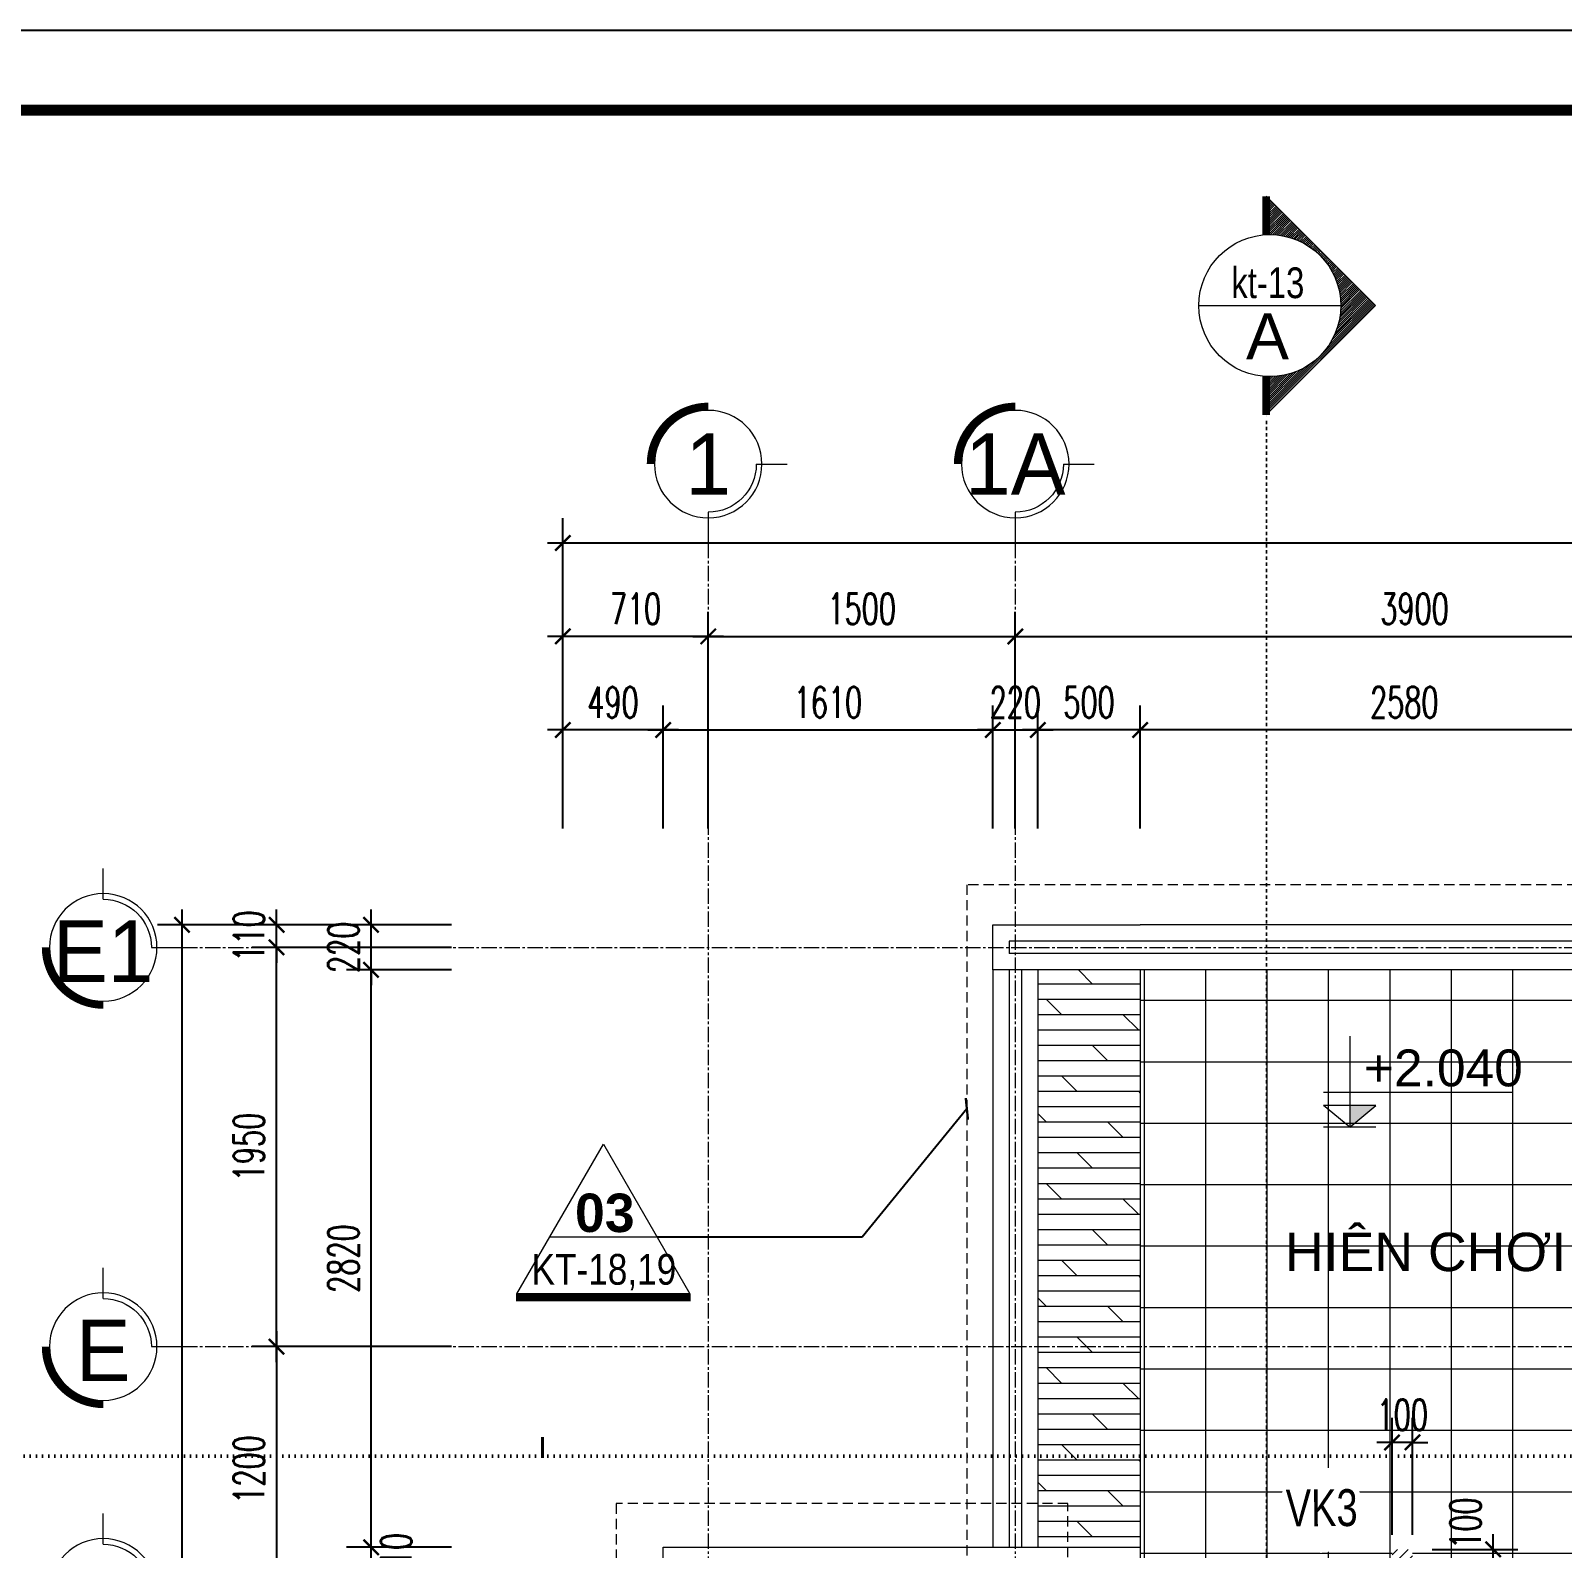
# Model space of a CAD drawing. Header units: millimetres. Extents: x -229618 to 2906, y -178063 to 96806.
# Drawn here: x -211962 to -204481, y -51683 to -44272 of the extents above; entities that cross this region are included whole.
import ezdxf
from ezdxf.enums import TextEntityAlignment as Align

# ---------------------------------------------------------------- set-up
doc = ezdxf.new("R2010")
doc.units = ezdxf.units.MM
doc.header["$LTSCALE"] = 200
doc.header["$MEASUREMENT"] = 0
doc.set_wipeout_variables(frame=1)
doc.header["$PDMODE"] = 3
doc.header["$PDSIZE"] = 50
for name, pattern in [('ACAD_ISO07W100', [3, 0, -3]), ('CENTER2', [1.125, 0.75, -0.125, 0.125, -0.125]), ('DASHED2', [0.375, 0.25, -0.125]), ('HIDDEN2', [0.1875, 0.125, -0.0625])]:
    doc.linetypes.add(name, pattern=pattern)
doc.layers.get('0').update_dxf_attribs({"color": 95, "linetype": 'CONTINUOUS'})
doc.layers.get('DEFPOINTS').update_dxf_attribs({"linetype": 'CONTINUOUS'})
for name, color, linetype, lineweight in [('cat', 1, 'CONTINUOUS', 40), ('hatch', 250, 'CONTINUOUS', 5), ('KH cat', 2, 'HIDDEN2', 50), ('khuat', 8, 'DASHED2', 15), ('nho', 252, 'CONTINUOUS', 15), ('thay', 7, 'CONTINUOUS', 18), ('tim', 18, 'CENTER2', 9)]:
    doc.layers.add(name, color=color, linetype=linetype, lineweight=lineweight)
for name, color, linetype in [('Cayxanh', 99, 'CONTINUOUS'), ('CUA', 145, 'CONTINUOUS'), ('DIM', 251, 'CONTINUOUS'), ('KHUNGTEN', 7, 'CONTINUOUS'), ('MANH', 9, 'CONTINUOUS'), ('TEXT', 33, 'CONTINUOUS'), ('thong ke cua', 7, 'CONTINUOUS')]:
    doc.layers.add(name, color=color, linetype=linetype)
doc.layers.add('in', color=203, linetype='CONTINUOUS', lineweight=5, plot=False)
doc.styles.add('Aria H B iso', font='Vharialb_0.ttf')
doc.styles.add('Aria H iso', font='Vharial_0.ttf')
doc.styles.add('Arial N   H iso', font='Vharialn_0.ttf')
doc.styles.add('Arial N  iso', font='vnarialn_0.ttf')
doc.styles.add('CHU HOA Day', font='Vharial_0.ttf')
doc.styles.add('CHUC HOA MANH', font='chhbg.shx', dxfattribs={"width": 0.8, "height": 250})
doc.styles.add('dam', font='Vhavanb_0.ttf', dxfattribs={"width": 0.9, "height": 450})
doc.styles.add('Scale', font='vnsimli.shx', dxfattribs={"width": 0.65, "bigfont": 'bigfont.shx'})
doc.styles.add('T3', font='Vhavan_0.ttf', dxfattribs={"width": 0.8})
doc.dimstyles.new('Scale', dxfattribs={"dimscale": 75, "dimtxt": 2, "dimasz": 1, "dimexe": 1.6, "dimexo": 0, "dimgap": 0.8, "dimtad": 1, "dimdec": 0, "dimzin": 0, "dimdsep": 46, "dimtxsty": 'Scale', "dimblk": 'ARCHTICK', "dimcen": 0.1, "dimdle": 1, "dimclrd": 256, "dimclre": 256, "dimclrt": 3, "dimadec": 0, "dimazin": 0, "dimtfac": 1, "dimtdec": 0, "dimtix": 1, "dimtmove": 2, "dimatfit": 3, "dimldrblk": 'ARCHTICK', "dimfxl": 0, "dimtolj": 1, "dimtzin": 0, "dimarcsym": 0})

# ---------------------------------------------------------------- blocks, each defined once
blk = doc.blocks.new('KhungA3')
at = {"layer": 'DEFPOINTS', "color": 8}
blk.add_lwpolyline([(-3.738, 3.813), (416.305, 3.813), (416.305, 300.813), (-3.738, 300.813)], close=True, dxfattribs=at)
at = {"layer": 'KHUNGTEN', "color": 4, "const_width": 0.724}
blk.add_lwpolyline([(7.542, 8.987), (411.131, 8.987), (411.131, 295.639), (7.542, 295.639)], close=True, dxfattribs=at)
blk = doc.blocks.new('tr')
at = {"layer": 'thay', "ltscale": 600}
for p, q in [((0, -200), (0, 0)), ((313.2, -513.2), (513.2, -513.2))]:
    blk.add_line(p, q, dxfattribs=at)
at = {"layer": 'thay', "ltscale": 600, "const_width": 50}
blk.add_lwpolyline([(-375, -513.2, 0.414214), (0, -888.2, 0.414214)], format="xyb", dxfattribs=at)
at = {"layer": 'thay', "ltscale": 600}
blk.add_circle((0, -513.2), 350, dxfattribs=at)
blk.add_arc((0, -513.2), 313.2, 0, 90, dxfattribs=at)
at = {"layer": 'TEXT', "linetype": 'Continuous', "style": 'Aria H iso'}
blk.add_attdef('A', text='', height=350, dxfattribs=at).set_placement((0, -670.6), align=Align.CENTER)
blk = doc.blocks.new('_ArchTick')
at = {"color": 0, "linetype": 'ByBlock', "const_width": 0.15}
blk.add_lwpolyline([(-0.5, -0.5), (0.5, 0.5)], dxfattribs=at)
blk = doc.blocks.new('*D1738')
at = {"layer": 'DEFPOINTS', "color": 0, "linetype": 'Continuous'}
for p in [(-203253, -47230), (-207153, -48167.5), (-203253, -48167.5)]:
    blk.add_point(p, dxfattribs=at)
at = {"layer": 'DIM', "linetype": 'Continuous', "lineweight": -2}
for p, q in [((-207153, -48167.5), (-207153, -47110)), ((-203253, -48167.5), (-203253, -47110)), ((-207228, -47230), (-203178, -47230))]:
    blk.add_line(p, q, dxfattribs=at)
at = {"layer": 'DIM', "linetype": 'Continuous', "lineweight": -2, "xscale": 75, "yscale": 75, "zscale": 75, "rotation": 180}
blk.add_blockref('_ArchTick', (-207153, -47230), dxfattribs=at)
at = {"layer": 'DIM', "linetype": 'Continuous', "lineweight": -2, "xscale": 75, "yscale": 75, "zscale": 75}
blk.add_blockref('_ArchTick', (-203253, -47230), dxfattribs=at)
at = {"layer": 'DIM', "color": 3, "linetype": 'Continuous', "insert": (-205203, -47095), "char_height": 150, "attachment_point": 5, "style": 'Scale'}
blk.add_mtext('\\A1;3900', dxfattribs=at)
blk = doc.blocks.new('*D1740')
at = {"layer": 'DEFPOINTS', "color": 0, "linetype": 'Continuous'}
for p in [(-207153, -47230), (-208653, -48167.5), (-207153, -48167.5)]:
    blk.add_point(p, dxfattribs=at)
at = {"layer": 'DIM', "linetype": 'Continuous', "lineweight": -2}
for p, q in [((-208653, -48167.5), (-208653, -47110)), ((-207153, -48167.5), (-207153, -47110)), ((-208728, -47230), (-207078, -47230))]:
    blk.add_line(p, q, dxfattribs=at)
at = {"layer": 'DIM', "linetype": 'Continuous', "lineweight": -2, "xscale": 75, "yscale": 75, "zscale": 75, "rotation": 180}
blk.add_blockref('_ArchTick', (-208653, -47230), dxfattribs=at)
at = {"layer": 'DIM', "linetype": 'Continuous', "lineweight": -2, "xscale": 75, "yscale": 75, "zscale": 75}
blk.add_blockref('_ArchTick', (-207153, -47230), dxfattribs=at)
at = {"layer": 'DIM', "color": 3, "linetype": 'Continuous', "insert": (-207903, -47095), "char_height": 150, "attachment_point": 5, "style": 'Scale'}
blk.add_mtext('\\A1;1500', dxfattribs=at)
blk = doc.blocks.new('*D1743')
at = {"layer": 'DEFPOINTS', "color": 0, "linetype": 'Continuous'}
for p in [(-194743, -46773.2), (-209363, -48167.5), (-194743, -48167.5)]:
    blk.add_point(p, dxfattribs=at)
at = {"layer": 'DIM', "linetype": 'Continuous', "lineweight": -2}
for p, q in [((-209363, -48167.5), (-209363, -46653.2)), ((-194743, -48167.5), (-194743, -46653.2)), ((-209438, -46773.2), (-194668, -46773.2))]:
    blk.add_line(p, q, dxfattribs=at)
at = {"layer": 'DIM', "linetype": 'Continuous', "lineweight": -2, "xscale": 75, "yscale": 75, "zscale": 75, "rotation": 180}
blk.add_blockref('_ArchTick', (-209363, -46773.2), dxfattribs=at)
at = {"layer": 'DIM', "linetype": 'Continuous', "lineweight": -2, "xscale": 75, "yscale": 75, "zscale": 75}
blk.add_blockref('_ArchTick', (-194743, -46773.2), dxfattribs=at)
at = {"layer": 'DIM', "color": 3, "linetype": 'Continuous', "insert": (-202053, -46638.2), "char_height": 150, "attachment_point": 5, "style": 'Scale'}
blk.add_mtext('\\A1;14620', dxfattribs=at)
blk = doc.blocks.new('*D1755')
at = {"layer": 'DEFPOINTS', "color": 0, "linetype": 'Continuous'}
for p in [(-210761.2, -48748.2), (-209907.3, -48748.2), (-209907.3, -50698.2)]:
    blk.add_point(p, dxfattribs=at)
at = {"layer": 'DIM', "linetype": 'Continuous', "lineweight": -2}
for p, q in [((-210761.2, -50773.2), (-210761.2, -48673.2)), ((-209907.3, -48748.2), (-210881.2, -48748.2)), ((-209907.3, -50698.2), (-210881.2, -50698.2))]:
    blk.add_line(p, q, dxfattribs=at)
at = {"layer": 'DIM', "linetype": 'Continuous', "lineweight": -2, "xscale": 75, "yscale": 75, "zscale": 75}
for p, rotation in [((-210761.2, -48748.2), 90), ((-210761.2, -50698.2), 270)]:
    blk.add_blockref('_ArchTick', p, dxfattribs=dict(at, rotation=rotation))
at = {"layer": 'DIM', "color": 3, "linetype": 'Continuous', "insert": (-210896.2, -49723.2), "char_height": 150, "attachment_point": 5, "rotation": 90, "style": 'Scale'}
blk.add_mtext('\\A1;1950', dxfattribs=at)
blk = doc.blocks.new('*D1756')
at = {"layer": 'DEFPOINTS', "color": 0, "linetype": 'Continuous'}
for p in [(-210761.2, -48638.2), (-209907.3, -48638.2), (-209907.3, -48748.2)]:
    blk.add_point(p, dxfattribs=at)
at = {"layer": 'DIM', "linetype": 'Continuous', "lineweight": -2}
for p, q in [((-210761.2, -48638.2), (-210761.2, -48563.2)), ((-209907.3, -48638.2), (-210881.2, -48638.2)), ((-210761.2, -48748.2), (-210761.2, -48638.2)), ((-209907.3, -48748.2), (-210881.2, -48748.2)), ((-210761.2, -48748.2), (-210761.2, -48823.2))]:
    blk.add_line(p, q, dxfattribs=at)
at = {"layer": 'DIM', "linetype": 'Continuous', "lineweight": -2, "xscale": 75, "yscale": 75, "zscale": 75}
for p, rotation in [((-210761.2, -48638.2), 270), ((-210761.2, -48748.2), 90)]:
    blk.add_blockref('_ArchTick', p, dxfattribs=dict(at, rotation=rotation))
at = {"layer": 'DIM', "color": 3, "linetype": 'Continuous', "insert": (-210896.2, -48693.2), "char_height": 150, "attachment_point": 5, "rotation": 90, "style": 'Scale'}
blk.add_mtext('\\A1;110', dxfattribs=at)
blk = doc.blocks.new('*D1758')
at = {"layer": 'DEFPOINTS', "color": 0, "linetype": 'Continuous'}
for p in [(-211222.8, -48638.2), (-209907.3, -48638.2), (-209907.3, -58608.2)]:
    blk.add_point(p, dxfattribs=at)
at = {"layer": 'DIM', "linetype": 'Continuous', "lineweight": -2}
for p, q in [((-211222.8, -58683.2), (-211222.8, -48563.2)), ((-209907.3, -48638.2), (-211342.8, -48638.2)), ((-209907.3, -58608.2), (-211342.8, -58608.2))]:
    blk.add_line(p, q, dxfattribs=at)
at = {"layer": 'DIM', "linetype": 'Continuous', "lineweight": -2, "xscale": 75, "yscale": 75, "zscale": 75}
for p, rotation in [((-211222.8, -48638.2), 90), ((-211222.8, -58608.2), 270)]:
    blk.add_blockref('_ArchTick', p, dxfattribs=dict(at, rotation=rotation))
at = {"layer": 'DIM', "color": 3, "linetype": 'Continuous', "insert": (-211357.8, -53623.2), "char_height": 150, "attachment_point": 5, "rotation": 90, "style": 'Scale'}
blk.add_mtext('\\A1;9970', dxfattribs=at)
blk = doc.blocks.new('cad')
at = {"layer": 'hatch'}
h = blk.add_hatch(dxfattribs=at)
h.set_pattern_fill('ANSI31', color=256, scale=96.25, angle=-90, style=0)
h.set_pattern_definition([(225, (101783, 283734), (-8.50737846, 8.50737846), [])])
edge = h.paths.add_edge_path()
edge.add_ellipse((0, 0), major_axis=(-408, 408), ratio=1, start_angle=135, end_angle=137.8395)
edge.add_line((29, -577), (29, -890))
edge.add_line((29, -890), (-861, 0))
edge.add_line((-861, 0), (29, 890))
edge.add_line((29, 890), (29, 577))
edge.add_ellipse((0, 0), major_axis=(408, 408), ratio=1, start_angle=42.1605, end_angle=45)
edge.add_ellipse((0, 0), major_axis=(-408, 408), ratio=1, start_angle=-45, end_angle=135)
at = {"layer": 'cat', "color": 150, "linetype": 'Continuous', "const_width": 62.4}
for points in [[(29, 577), (29, 890)], [(29, -577), (29, -890)]]:
    blk.add_lwpolyline(points, dxfattribs=at)
at = {"layer": 'thay', "linetype": 'Continuous'}
for p in [(29, 890), (29, -890)]:
    blk.add_line(p, (-861, 0), dxfattribs=at)
at = {"layer": 'thay'}
blk.add_line((577, 0), (-578, 0), dxfattribs=at)
blk.add_circle((0, 0), 578, dxfattribs=at)
at = {"layer": 'TEXT'}
for tag, height, style, p in [('1', 375, 'CHU HOA Day', (-3, 87)), ('KT-00', 250, 'Aria H iso', (14, -309))]:
    blk.add_attdef(tag, text='', height=height, dxfattribs=dict(at, style=style)).set_placement(p, align=Align.CENTER)
blk = doc.blocks.new('*D1833')
at = {"layer": 'DEFPOINTS', "color": 0, "linetype": 'Continuous'}
for p in [(-210299.6, -48858.2), (-209907.3, -48858.2), (-209907.3, -51678.2)]:
    blk.add_point(p, dxfattribs=at)
at = {"layer": 'DIM', "linetype": 'Continuous', "lineweight": -2}
for p, q in [((-210299.6, -51753.2), (-210299.6, -48783.2)), ((-209907.3, -48858.2), (-210419.6, -48858.2)), ((-209907.3, -51678.2), (-210419.6, -51678.2))]:
    blk.add_line(p, q, dxfattribs=at)
at = {"layer": 'DIM', "linetype": 'Continuous', "lineweight": -2, "xscale": 75, "yscale": 75, "zscale": 75}
for p, rotation in [((-210299.6, -48858.2), 90), ((-210299.6, -51678.2), 270)]:
    blk.add_blockref('_ArchTick', p, dxfattribs=dict(at, rotation=rotation))
at = {"layer": 'DIM', "color": 3, "linetype": 'Continuous', "insert": (-210434.6, -50268.2), "char_height": 150, "attachment_point": 5, "rotation": 90, "style": 'Scale'}
blk.add_mtext('\\A1;2820', dxfattribs=at)
blk = doc.blocks.new('*D1834')
at = {"layer": 'DEFPOINTS', "color": 0, "linetype": 'Continuous'}
for p in [(-210299.6, -48638.2), (-209907.3, -48638.2), (-209907.3, -48858.2)]:
    blk.add_point(p, dxfattribs=at)
at = {"layer": 'DIM', "linetype": 'Continuous', "lineweight": -2}
for p, q in [((-210299.6, -48638.2), (-210299.6, -48563.2)), ((-209907.3, -48638.2), (-210419.6, -48638.2)), ((-210299.6, -48858.2), (-210299.6, -48638.2)), ((-209907.3, -48858.2), (-210419.6, -48858.2)), ((-210299.6, -48858.2), (-210299.6, -48933.2))]:
    blk.add_line(p, q, dxfattribs=at)
at = {"layer": 'DIM', "linetype": 'Continuous', "lineweight": -2, "xscale": 75, "yscale": 75, "zscale": 75}
for p, rotation in [((-210299.6, -48638.2), 270), ((-210299.6, -48858.2), 90)]:
    blk.add_blockref('_ArchTick', p, dxfattribs=dict(at, rotation=rotation))
at = {"layer": 'DIM', "color": 3, "linetype": 'Continuous', "insert": (-210434.6, -48748.2), "char_height": 150, "attachment_point": 5, "rotation": 90, "style": 'Scale'}
blk.add_mtext('\\A1;220', dxfattribs=at)
blk = doc.blocks.new('*D1864')
at = {"layer": 'DEFPOINTS', "color": 0, "linetype": 'Continuous'}
for p in [(-206543, -47686.8), (-206543, -48167.5), (-203963, -48167.5)]:
    blk.add_point(p, dxfattribs=at)
at = {"layer": 'DIM', "linetype": 'Continuous', "lineweight": -2}
for p, q in [((-206543, -48167.5), (-206543, -47566.8)), ((-203963, -48167.5), (-203963, -47566.8)), ((-203888, -47686.8), (-206618, -47686.8))]:
    blk.add_line(p, q, dxfattribs=at)
at = {"layer": 'DIM', "linetype": 'Continuous', "lineweight": -2, "xscale": 75, "yscale": 75, "zscale": 75, "rotation": 180}
blk.add_blockref('_ArchTick', (-206543, -47686.8), dxfattribs=at)
at = {"layer": 'DIM', "linetype": 'Continuous', "lineweight": -2, "xscale": 75, "yscale": 75, "zscale": 75}
blk.add_blockref('_ArchTick', (-203963, -47686.8), dxfattribs=at)
at = {"layer": 'DIM', "color": 3, "linetype": 'Continuous', "insert": (-205253, -47551.8), "char_height": 150, "attachment_point": 5, "style": 'Scale'}
blk.add_mtext('\\A1;2580', dxfattribs=at)
blk = doc.blocks.new('*D1865')
at = {"layer": 'DEFPOINTS', "color": 0, "linetype": 'Continuous'}
for p in [(-207043, -47686.8), (-207043, -48167.5), (-206543, -48167.5)]:
    blk.add_point(p, dxfattribs=at)
at = {"layer": 'DIM', "linetype": 'Continuous', "lineweight": -2}
for p, q in [((-207043, -48167.5), (-207043, -47566.8)), ((-206543, -48167.5), (-206543, -47566.8)), ((-206468, -47686.8), (-207118, -47686.8))]:
    blk.add_line(p, q, dxfattribs=at)
at = {"layer": 'DIM', "linetype": 'Continuous', "lineweight": -2, "xscale": 75, "yscale": 75, "zscale": 75, "rotation": 180}
blk.add_blockref('_ArchTick', (-207043, -47686.8), dxfattribs=at)
at = {"layer": 'DIM', "linetype": 'Continuous', "lineweight": -2, "xscale": 75, "yscale": 75, "zscale": 75}
blk.add_blockref('_ArchTick', (-206543, -47686.8), dxfattribs=at)
at = {"layer": 'DIM', "color": 3, "linetype": 'Continuous', "insert": (-206793, -47551.8), "char_height": 150, "attachment_point": 5, "style": 'Scale'}
blk.add_mtext('\\A1;500', dxfattribs=at)
blk = doc.blocks.new('*D1867')
at = {"layer": 'DEFPOINTS', "color": 0, "linetype": 'Continuous'}
for p in [(-207263, -47686.8), (-208873, -48167.5), (-207263, -48167.5)]:
    blk.add_point(p, dxfattribs=at)
at = {"layer": 'DIM', "linetype": 'Continuous', "lineweight": -2}
for p, q in [((-208873, -48167.5), (-208873, -47566.8)), ((-207263, -48167.5), (-207263, -47566.8)), ((-208948, -47686.8), (-207188, -47686.8))]:
    blk.add_line(p, q, dxfattribs=at)
at = {"layer": 'DIM', "linetype": 'Continuous', "lineweight": -2, "xscale": 75, "yscale": 75, "zscale": 75, "rotation": 180}
blk.add_blockref('_ArchTick', (-208873, -47686.8), dxfattribs=at)
at = {"layer": 'DIM', "linetype": 'Continuous', "lineweight": -2, "xscale": 75, "yscale": 75, "zscale": 75}
blk.add_blockref('_ArchTick', (-207263, -47686.8), dxfattribs=at)
at = {"layer": 'DIM', "color": 3, "linetype": 'Continuous', "insert": (-208068, -47551.8), "char_height": 150, "attachment_point": 5, "style": 'Scale'}
blk.add_mtext('\\A1;1610', dxfattribs=at)
blk = doc.blocks.new('*D1868')
at = {"layer": 'DEFPOINTS', "color": 0, "linetype": 'Continuous'}
for p in [(-207043, -47686.8), (-207263, -48167.5), (-207043, -48167.5)]:
    blk.add_point(p, dxfattribs=at)
at = {"layer": 'DIM', "linetype": 'Continuous', "lineweight": -2}
for p, q in [((-207263, -48167.5), (-207263, -47566.8)), ((-207043, -48167.5), (-207043, -47566.8)), ((-207263, -47686.8), (-207338, -47686.8)), ((-207263, -47686.8), (-207043, -47686.8)), ((-207043, -47686.8), (-206968, -47686.8))]:
    blk.add_line(p, q, dxfattribs=at)
at = {"layer": 'DIM', "linetype": 'Continuous', "lineweight": -2, "xscale": 75, "yscale": 75, "zscale": 75}
blk.add_blockref('_ArchTick', (-207263, -47686.8), dxfattribs=at)
at = {"layer": 'DIM', "linetype": 'Continuous', "lineweight": -2, "xscale": 75, "yscale": 75, "zscale": 75, "rotation": 180}
blk.add_blockref('_ArchTick', (-207043, -47686.8), dxfattribs=at)
at = {"layer": 'DIM', "color": 3, "linetype": 'Continuous', "insert": (-207153, -47551.8), "char_height": 150, "attachment_point": 5, "style": 'Scale'}
blk.add_mtext('\\A1;220', dxfattribs=at)
blk = doc.blocks.new('*D1903')
at = {"layer": 'DEFPOINTS', "color": 0, "linetype": 'Continuous'}
for p in [(-209363, -47686.8), (-209363, -48167.5), (-208873, -48167.5)]:
    blk.add_point(p, dxfattribs=at)
at = {"layer": 'DIM', "linetype": 'Continuous', "lineweight": -2}
for p, q in [((-209363, -48167.5), (-209363, -47566.8)), ((-208873, -48167.5), (-208873, -47566.8)), ((-208798, -47686.8), (-209438, -47686.8))]:
    blk.add_line(p, q, dxfattribs=at)
at = {"layer": 'DIM', "linetype": 'Continuous', "lineweight": -2, "xscale": 75, "yscale": 75, "zscale": 75, "rotation": 180}
blk.add_blockref('_ArchTick', (-209363, -47686.8), dxfattribs=at)
at = {"layer": 'DIM', "linetype": 'Continuous', "lineweight": -2, "xscale": 75, "yscale": 75, "zscale": 75}
blk.add_blockref('_ArchTick', (-208873, -47686.8), dxfattribs=at)
at = {"layer": 'DIM', "color": 3, "linetype": 'Continuous', "insert": (-209118, -47551.8), "char_height": 150, "attachment_point": 5, "style": 'Scale'}
blk.add_mtext('\\A1;490', dxfattribs=at)
blk = doc.blocks.new('*D2063')
at = {"layer": 'DEFPOINTS', "color": 0, "linetype": 'Continuous'}
for p in [(-209363, -47230), (-209363, -48167.5), (-208653, -48167.5)]:
    blk.add_point(p, dxfattribs=at)
at = {"layer": 'DIM', "linetype": 'Continuous', "lineweight": -2}
for p, q in [((-209363, -48167.5), (-209363, -47110)), ((-208653, -48167.5), (-208653, -47110)), ((-208578, -47230), (-209438, -47230))]:
    blk.add_line(p, q, dxfattribs=at)
at = {"layer": 'DIM', "linetype": 'Continuous', "lineweight": -2, "xscale": 75, "yscale": 75, "zscale": 75, "rotation": 180}
blk.add_blockref('_ArchTick', (-209363, -47230), dxfattribs=at)
at = {"layer": 'DIM', "linetype": 'Continuous', "lineweight": -2, "xscale": 75, "yscale": 75, "zscale": 75}
blk.add_blockref('_ArchTick', (-208653, -47230), dxfattribs=at)
at = {"layer": 'DIM', "color": 3, "linetype": 'Continuous', "insert": (-209008, -47095), "char_height": 150, "attachment_point": 5, "style": 'Scale'}
blk.add_mtext('\\A1;710', dxfattribs=at)
blk = doc.blocks.new('*D2067')
at = {"layer": 'DEFPOINTS', "color": 0, "linetype": 'Continuous'}
for p in [(-209907.3, -50698.2), (-210761.2, -51898.2), (-209907.3, -51898.2)]:
    blk.add_point(p, dxfattribs=at)
at = {"layer": 'DIM', "linetype": 'Continuous', "lineweight": -2}
for p, q in [((-210761.2, -50623.2), (-210761.2, -51973.2)), ((-209907.3, -50698.2), (-210881.2, -50698.2)), ((-209907.3, -51898.2), (-210881.2, -51898.2))]:
    blk.add_line(p, q, dxfattribs=at)
at = {"layer": 'DIM', "linetype": 'Continuous', "lineweight": -2, "xscale": 75, "yscale": 75, "zscale": 75}
for p, rotation in [((-210761.2, -50698.2), 90), ((-210761.2, -51898.2), 270)]:
    blk.add_blockref('_ArchTick', p, dxfattribs=dict(at, rotation=rotation))
at = {"layer": 'DIM', "color": 3, "linetype": 'Continuous', "insert": (-210896.2, -51298.2), "char_height": 150, "attachment_point": 5, "rotation": 90, "style": 'Scale'}
blk.add_mtext('\\A1;1200', dxfattribs=at)
blk = doc.blocks.new('kh cua')
at = {"ltscale": 600}
blk.add_wipeout([(0, 210.4), (-65, 200.1), (-123.6, 170.2), (-170.2, 123.6), (-200.1, 65), (-210.4, 0), (-200.1, -65), (-170.2, -123.6), (-123.6, -170.2), (-65, -200.1), (0, -210.4), (65, -200.1), (123.6, -170.2), (170.2, -123.6), (200.1, -65), (210.4, 0), (200.1, 65), (170.2, 123.6), (123.6, 170.2), (65, 200.1)], dxfattribs=at).dxf.layer = 'thong ke cua'
at = {"layer": 'thong ke cua', "color": 1, "style": 'T3', "width": 0.973787}
blk.add_attdef('AA', text='', height=180, rotation=0.31566, dxfattribs=at).set_placement((-171.5, -80.9), (179.8, -78.9), align=Align.FIT)
blk = doc.blocks.new('ct')
at = {"layer": 'thay', "ltscale": 600}
blk.add_line((8891, 0), (-8891, 0), dxfattribs=at)
blk.add_lwpolyline([(0, 15400), (14294, -9358), (-14294, -9358)], close=True, dxfattribs=at)
at = {"layer": 'thay', "color": 1, "ltscale": 600, "const_width": 1270}
blk.add_lwpolyline([(-14464, -9993), (14464, -9993)], dxfattribs=at)
at = {"layer": 'TEXT'}
for tag, height, style, p in [('01', 6350, 'Aria H B iso', (238, 862)), ('KT-00', 5080, 'Arial N   H iso', (96, -7856))]:
    blk.add_attdef(tag, text='', height=height, dxfattribs=dict(at, style=style)).set_placement(p, align=Align.CENTER)
blk = doc.blocks.new('*D2125')
at = {"layer": 'DEFPOINTS', "color": 0}
for p in [(-210299.6, -51678.2), (-209907.3, -51678.2), (-209907.3, -51788.2)]:
    blk.add_point(p, dxfattribs=at)
at = {"layer": 'DIM', "lineweight": -2}
for p, q in [((-210299.6, -51678.2), (-210299.6, -51603.2)), ((-209907.3, -51678.2), (-210419.6, -51678.2)), ((-210299.6, -51788.2), (-210299.6, -51678.2)), ((-209907.3, -51788.2), (-210419.6, -51788.2)), ((-210299.6, -51788.2), (-210299.6, -51863.2))]:
    blk.add_line(p, q, dxfattribs=at)
at = {"layer": 'DIM', "lineweight": -2, "xscale": 75, "yscale": 75, "zscale": 75}
for p, rotation in [((-210299.6, -51678.2), 270), ((-210299.6, -51788.2), 90)]:
    blk.add_blockref('_ArchTick', p, dxfattribs=dict(at, rotation=rotation))
at = {"layer": 'DIM', "color": 3, "insert": (-210176.6, -51733.2), "char_height": 150, "attachment_point": 5, "rotation": 90, "style": 'Scale'}
blk.add_mtext('\\A1;110', dxfattribs=at)
blk = doc.blocks.new('cao do')
at = {"layer": 'thay'}
for p, q in [((0, 444.6), (0, 0)), ((798.2, 170.2), (-128.3, 170.2)), ((0, 0), (-127.9, 106.1)), ((127.9, 106.1), (-127.9, 106.1)), ((0, 0), (127.9, 106.1))]:
    blk.add_line(p, q, dxfattribs=at)
at = {"layer": 'thay', "ltscale": 600}
blk.add_line((128.3, 0), (-128.3, 0), dxfattribs=at)
at = {"layer": 'thay', "color": 150, "ltscale": 600}
blk.add_solid([(0, 0), (0, 106.1), (127.9, 106.1)], dxfattribs=at)
at = {"layer": 'TEXT', "style": 'Arial N  iso'}
blk.add_attdef('%%P0.000', text='', height=200, dxfattribs=at).set_placement((69.5, 290), align=Align.MIDDLE_LEFT)
blk = doc.blocks.new('*D2268')
at = {"layer": 'DEFPOINTS', "color": 0, "linetype": 'Continuous'}
for p in [(-205116.9, -51688.2), (-204818.9, -51688.2), (-205116.9, -51788.2)]:
    blk.add_point(p, dxfattribs=at)
at = {"layer": 'DIM', "linetype": 'Continuous', "lineweight": -2}
for p, q in [((-204818.9, -51688.2), (-204818.9, -51613.2)), ((-205116.9, -51688.2), (-204698.9, -51688.2)), ((-204818.9, -51788.2), (-204818.9, -51688.2)), ((-205116.9, -51788.2), (-204698.9, -51788.2)), ((-204818.9, -51788.2), (-204818.9, -51863.2))]:
    blk.add_line(p, q, dxfattribs=at)
at = {"layer": 'DIM', "linetype": 'Continuous', "lineweight": -2, "xscale": 75, "yscale": 75, "zscale": 75}
for p, rotation in [((-204818.9, -51688.2), 270), ((-204818.9, -51788.2), 90)]:
    blk.add_blockref('_ArchTick', p, dxfattribs=dict(at, rotation=rotation))
at = {"layer": 'DIM', "color": 3, "linetype": 'Continuous', "insert": (-204953.9, -51560.3), "char_height": 150, "attachment_point": 5, "rotation": 90, "style": 'Scale'}
blk.add_mtext('\\A1;100', dxfattribs=at)
blk = doc.blocks.new('*D2269')
at = {"layer": 'DEFPOINTS', "color": 0}
for p in [(-205313, -51165.9), (-205313, -51616.8), (-205213, -51616.8)]:
    blk.add_point(p, dxfattribs=at)
at = {"layer": 'DIM', "lineweight": -2}
for p, q in [((-205313, -51616.8), (-205313, -51045.9)), ((-205213, -51616.8), (-205213, -51045.9)), ((-205313, -51165.9), (-205388, -51165.9)), ((-205213, -51165.9), (-205313, -51165.9)), ((-205213, -51165.9), (-205138, -51165.9))]:
    blk.add_line(p, q, dxfattribs=at)
at = {"layer": 'DIM', "lineweight": -2, "xscale": 75, "yscale": 75, "zscale": 75}
blk.add_blockref('_ArchTick', (-205313, -51165.9), dxfattribs=at)
at = {"layer": 'DIM', "lineweight": -2, "xscale": 75, "yscale": 75, "zscale": 75, "rotation": 180}
blk.add_blockref('_ArchTick', (-205213, -51165.9), dxfattribs=at)
at = {"layer": 'DIM', "color": 3, "insert": (-205263, -51030.9), "char_height": 150, "attachment_point": 5, "style": 'Scale'}
blk.add_mtext('\\A1;100', dxfattribs=at)

msp = doc.modelspace()

# ---------------------------------------------------------------- hatches: boundary and pattern name
at = {"layer": 'Cayxanh', "linetype": 'Continuous'}
h = msp.add_hatch(dxfattribs=at)
h.set_pattern_fill('GRASS', color=256, scale=100, style=0)
h.set_pattern_definition([(270, (-200252.1, -113834.19), (-70.71068, -70.71068), [18.75, -122.67136]), (315, (-200252.1, -113834.19), (-70.71068, -70.71068), [18.75, -81.25]), (225, (-200252.1, -113834.19), (-70.71068, 70.71068), [18.75, -81.25])])
h.paths.add_polyline_path([(-205802.6, -49725.9), (-204078.3, -49725.9), (-204078.3, -50068.8), (-205802.6, -50068.8)], flags=24)
h.paths.add_polyline_path([(-203143, -48858.2), (-200963, -48858.2), (-200963, -50588.2), (-203143, -50588.2)])
at = {"layer": 'hatch', "linetype": 'Continuous'}
h = msp.add_hatch(dxfattribs=at)
h.set_pattern_fill('ANSI31', color=256, scale=300, style=0)
h.set_pattern_definition([(45, (-235340.12, -37193.56), (-26.516504, 26.516504), [])])
h.paths.add_polyline_path([(-203963, -51788.2), (-205213, -51788.2), (-205213, -51688.2), (-205313, -51688.2), (-205313, -52008.2), (-203963, -52008.2)])
h.paths.add_polyline_path([(-196543, -51788.2), (-196763, -51788.2), (-196763, -50808.2), (-196543, -50808.2)])
h.paths.add_polyline_path([(-208433, -54408.2), (-208463, -54408.2), (-208463, -54188.2), (-208433, -54188.2)])
h.paths.add_polyline_path([(-203443, -52008.2), (-203473, -52008.2), (-203473, -51788.2), (-203443, -51788.2)])
h.paths.add_polyline_path([(-200253, -54298.2), (-199993, -54298.2), (-199993, -54408.2), (-200743, -54408.2), (-200743, -54108.2), (-200253, -54108.2)])
h.paths.add_polyline_path([(-200853, -54108.2), (-200963, -54108.2), (-200963, -54078.2), (-200853, -54078.2)])
h.paths.add_polyline_path([(-208273, -54408.2), (-208433, -54408.2), (-208433, -54188.2), (-208273, -54188.2)])
h.paths.add_polyline_path([(-208543, -54188.2), (-208763, -54188.2), (-208763, -53588.2), (-208543, -53588.2)])
h.paths.add_polyline_path([(-207043, -54188.2), (-205133, -54188.2), (-205133, -54408.2), (-205463, -54408.2), (-205463, -54298.2), (-207043, -54298.2), (-207043, -54408.2), (-207373, -54408.2), (-207373, -54188.2), (-207263, -54188.2), (-207263, -53588.2), (-207043, -53588.2)])
h.paths.add_polyline_path([(-206543, -52008.2), (-207043, -52008.2), (-207043, -52608.2), (-207263, -52608.2), (-207263, -51788.2), (-206543, -51788.2)])
h.paths.add_polyline_path([(-203473, -52008.2), (-203963, -52008.2), (-203963, -51788.2), (-203473, -51788.2)])
h.paths.add_polyline_path([(-203143, -54408.2), (-203963, -54408.2), (-203963, -54298.2), (-203253, -54298.2), (-203253, -52008.2), (-203143, -52008.2)])
h.paths.add_polyline_path([(-200853, -54078.2), (-200963, -54078.2), (-200963, -50808.2), (-200853, -50808.2)])
h.paths.add_polyline_path([(-199653, -50808.2), (-200633, -50808.2), (-200633, -50588.2), (-200963, -50588.2), (-200963, -50478.2), (-199653, -50478.2)])
h.paths.add_polyline_path([(-196763, -50808.2), (-197853, -50808.2), (-197853, -50588.2), (-196763, -50588.2)])
h.paths.add_polyline_path([(-196543, -54188.2), (-196763, -54188.2), (-196763, -51788.2), (-196543, -51788.2)])
h.paths.add_polyline_path([(-196763, -54408.2), (-198753, -54408.2), (-198753, -54693.2), (-198863, -54693.2), (-198863, -54408.2), (-199093, -54408.2), (-199093, -54298.2), (-196763, -54298.2)])
h.paths.add_polyline_path([(-203143, -50698.2), (-203963, -50698.2), (-203963, -50478.2), (-203143, -50478.2)])
h.paths.add_polyline_path([(-200743, -48858.2), (-200963, -48858.2), (-200963, -48638.2), (-200743, -48638.2)])
h.paths.add_polyline_path([(-203143, -48858.2), (-203363, -48858.2), (-203363, -48638.2), (-203143, -48638.2)])
h.paths.add_polyline_path([(-208488, -51898.2, -1), (-208818, -51898.2, -1)])
h.paths.add_polyline_path([(-208763, -51788.2), (-208763, -52008.2), (-208543, -52008.2), (-208543, -51788.2)], flags=16)
h.paths.add_polyline_path([(-196763, -54188.2), (-196543, -54188.2), (-196543, -54408.2), (-196763, -54408.2)])
h.paths.add_polyline_path([(-198863, -54708.2), (-198753, -54708.2), (-198753, -54693.2), (-198863, -54693.2)])
h.paths.add_polyline_path([(-200663, -50588.2), (-200633, -50588.2), (-200633, -50808.2), (-200663, -50808.2)])
h = msp.add_hatch(dxfattribs=at)
h.set_pattern_fill('DOLMIT', color=256, scale=300, style=0)
h.set_pattern_definition([(0, (-200252.1, -121450.86), (0, -75), []), (315, (-200252.1, -121450.86), (-150, -150), [106.066, -212.1323])])
h.paths.add_polyline_path([(-206543, -51678.2), (-207043, -51678.2), (-207043, -48858.2), (-206543, -48858.2)])
h = msp.add_hatch(dxfattribs=at)
h.set_pattern_fill('ANSI37', color=256, scale=2400, angle=45, style=0)
h.set_pattern_definition([(270, (28077.07, -108106.78), (-300, -6e-14), []), (180, (28077.07, -108106.78), (-6e-14, 300), [])])
h.paths.add_polyline_path([(-205213, -51688.2), (-205213, -51788.2), (-203963, -51788.2), (-203963, -50478.2), (-203363, -50478.2), (-203363, -48858.2), (-206543, -48858.2), (-206543, -51788.2), (-205313, -51788.2), (-205313, -51688.2)])

# ---------------------------------------------------------------- linework, layer by layer
at = {"layer": 'cat', "linetype": 'Continuous'}
msp.add_line((-209463, -51240.9), (-209463, -51140.9), dxfattribs=at)
at = {"layer": 'hatch', "linetype": 'Continuous'}
msp.add_line((-207043, -48858.2), (-207043, -51678.2), dxfattribs=at)
at = {"layer": 'in', "linetype": 'Continuous'}
for points in [[(-217616.4, -44271.6), (-186113.1, -44271.6), (-186113.1, -21996.6), (-217616.4, -21996.6)], [(-217616.4, -66546.6), (-186113.1, -66546.6), (-186113.1, -44271.6), (-217616.4, -44271.6)]]:
    msp.add_lwpolyline(points, close=True, dxfattribs=at)
at = {"layer": 'KH cat', "linetype": 'ACAD_ISO07W100', "ltscale": 0.05}
for p, q in [((-205926.9, -54944.2), (-205926.9, -46148.5)), ((-212174.8, -51232.6), (-192235.6, -51232.6))]:
    msp.add_line(p, q, dxfattribs=at)
at = {"layer": 'khuat'}
msp.add_lwpolyline([(-209102.3, -54501.7), (-206896, -54501.7), (-206896, -51463.9), (-209102.3, -51463.9)], close=True, dxfattribs=at)
at = {"layer": 'nho', "linetype": 'Continuous'}
for p, q in [((-207183, -48718.2), (-207183, -48778.2)), ((-203413, -48718.2), (-207183, -48718.2)), ((-203413, -48778.2), (-207183, -48778.2))]:
    msp.add_line(p, q, dxfattribs=at)
for points in [[(-207183, -48858.2), (-207183, -51678.2)], [(-207123, -48858.2), (-207123, -51678.2)]]:
    msp.add_lwpolyline(points, dxfattribs=at)
at = {"layer": 'thay', "linetype": 'Continuous'}
for points in [[(-206543, -48858.2), (-207263, -48858.2), (-207263, -48638.2), (-206543, -48638.2)], [(-200743, -50478.2), (-200743, -48638.2), (-206543, -48638.2)], [(-207263, -48858.2), (-207263, -48858.2), (-207263, -51678.2)], [(-203363, -48858.2), (-206543, -48858.2), (-206543, -51678.2)], [(-209363, -56648.2), (-209463, -56648.2), (-209463, -53488.2), (-208873, -53488.2), (-208873, -51678.2), (-206543, -51678.2), (-206543, -51788.2)]]:
    msp.add_lwpolyline(points, dxfattribs=at)
at = {"layer": 'tim', "ltscale": 0.5}
for p, q in [((-208653, -46773.2), (-208653, -60055.2)), ((-207153, -46773.2), (-207153, -60055.2)), ((-211222.8, -48748.2), (-192865, -48748.2)), ((-211222.8, -50698.2), (-192865, -50698.2))]:
    msp.add_line(p, q, dxfattribs=at)

# ---------------------------------------------------------------- block references
at = {"layer": 'CUA', "xscale": 0.02952755894511938, "yscale": 0.02952755894511938, "zscale": 0.02952755905511719}
msp.add_blockref('ct', (-209165.1, -50163.7), dxfattribs=at).add_auto_attribs({'KT-00': 'kt-18,19', '01': '03'})
at = {"layer": 'KHUNGTEN', "xscale": 75, "yscale": 75, "zscale": 75.00000000000009}
msp.add_blockref('KhungA3', (-217336, -66832.6), dxfattribs=at)
at = {"layer": 'MANH', "xscale": -0.75, "yscale": 0.75, "zscale": 0.75}
for p, rotation in [((-208653, -46773.2), 180), ((-207153, -46773.2), 180), ((-211222.8, -48748.2), 270), ((-211222.8, -50698.2), 270), ((-211222.8, -51898.2), 270)]:
    msp.add_blockref('tr', p, dxfattribs=dict(at, rotation=rotation))
at = {"layer": 'TEXT', "linetype": 'Continuous'}
ref = msp.add_blockref('cad', (-205909.8, -45614.5), dxfattribs=dict(at, xscale=0.5999999998603016, yscale=0.5999999999767169, zscale=0.6, rotation=180))
ref.add_attrib('1', 'a', dxfattribs={"height": 225, "style": 'CHU HOA Day'}).set_placement((-205921.3, -45876.6), align=Align.CENTER)
ref.add_attrib('KT-00', 'kt-13', dxfattribs={"color": 3, "height": 150, "style": 'CHUC HOA MANH', "width": 0.8}).set_placement((-205919.7, -45577.9), align=Align.CENTER)
at = {"layer": 'thay', "linetype": 'Continuous'}
ref = msp.add_blockref('cao do', (-205519.7, -49627), dxfattribs=at)
ref.add_attrib('%%P0.000', '+2.040', dxfattribs={"layer": 'TEXT', "height": 180, "style": 'Arial N  iso'}).set_placement((-205450.2, -49337), align=Align.MIDDLE_LEFT)

# ---------------------------------------------------------------- texts
at = {"layer": 'TEXT', "linetype": 'Continuous', "style": 'dam'}
for s, p in [('1', (-208653, -46388.3)), ('1a', (-207153, -46388.3)), ('e1', (-211607.7, -48766.7)), ('e', (-211607.7, -50716.7))]:
    msp.add_text(s, height=300, dxfattribs=at).set_placement(p, align=Align.MIDDLE)
at = {"layer": 'TEXT', "style": 'Aria H iso'}
msp.add_text('hiªn ch¬i', height=187.5, dxfattribs=at).set_placement((-205836, -50329.4))

# ---------------------------------------------------------------- dimensions: what is measured, and where the dimension line sits
at = {"layer": 'DIM', "linetype": 'Continuous'}
for base, p1, p2, picture, middle in [((-194743, -46773.2), (-209363, -48167.5), (-194743, -48167.5), '*D1743', (-202053, -46638.2)), ((-207153, -47230), (-208653, -48167.5), (-207153, -48167.5), '*D1740', (-207903, -47095)), ((-203253, -47230), (-207153, -48167.5), (-203253, -48167.5), '*D1738', (-205203, -47095))]:
    dim = msp.add_linear_dim(base=base, p1=p1, p2=p2, dimstyle='Scale', dxfattribs=at)
    dim.commit()
    dim.dimension.update_dxf_attribs({"geometry": picture, "text_midpoint": middle})
for base, p1, p2, picture, middle in [((-209363, -47230), (-208653, -48167.5), (-209363, -48167.5), '*D2063', (-209008, -47095)), ((-209363, -47686.8), (-208873, -48167.5), (-209363, -48167.5), '*D1903', (-209118, -47551.8)), ((-207263, -47686.8), (-208873, -48167.5), (-207263, -48167.5), '*D1867', (-208068, -47551.8)), ((-207043, -47686.8), (-207263, -48167.5), (-207043, -48167.5), '*D1868', (-207153, -47551.8)), ((-207043, -47686.8), (-206543, -48167.5), (-207043, -48167.5), '*D1865', (-206793, -47551.8)), ((-206543, -47686.8), (-203963, -48167.5), (-206543, -48167.5), '*D1864', (-205253, -47551.8))]:
    dim = msp.add_linear_dim(base=base, p1=p1, p2=p2, dimstyle='Scale', override={"dimfxl": 70}, dxfattribs=at)
    dim.commit()
    dim.dimension.update_dxf_attribs({"geometry": picture, "text_midpoint": middle})
for base, p1, p2, picture, middle in [((-210761.2, -48638.2), (-209907.3, -48748.2), (-209907.3, -48638.2), '*D1756', (-210896.2, -48693.2)), ((-211222.8, -48638.2), (-209907.3, -58608.2), (-209907.3, -48638.2), '*D1758', (-211357.8, -53623.2)), ((-210761.2, -48748.2), (-209907.3, -50698.2), (-209907.3, -48748.2), '*D1755', (-210896.2, -49723.2))]:
    dim = msp.add_linear_dim(base=base, p1=p1, p2=p2, angle=270, dimstyle='Scale', dxfattribs=at)
    dim.commit()
    dim.dimension.update_dxf_attribs({"geometry": picture, "text_midpoint": middle})
for base, p1, p2, picture, middle in [((-210299.6, -48638.2), (-209907.3, -48858.2), (-209907.3, -48638.2), '*D1834', (-210434.6, -48748.2)), ((-210299.6, -48858.2), (-209907.3, -51678.2), (-209907.3, -48858.2), '*D1833', (-210434.6, -50268.2)), ((-210761.2, -51898.2), (-209907.3, -50698.2), (-209907.3, -51898.2), '*D2067', (-210896.2, -51298.2))]:
    dim = msp.add_linear_dim(base=base, p1=p1, p2=p2, angle=270, dimstyle='Scale', override={"dimfxl": 70}, dxfattribs=at)
    dim.commit()
    dim.dimension.update_dxf_attribs({"geometry": picture, "text_midpoint": middle})
dim = msp.add_linear_dim(base=(-204818.9, -51688.2), p1=(-205116.9, -51788.2), p2=(-205116.9, -51688.2), angle=270, dimstyle='Scale', override={"dimfxl": 70}, dxfattribs=at)
dim.commit()
dim.dimension.update_dxf_attribs({"geometry": '*D2268', "text_midpoint": (-204953.9, -51560.3), "dimtype": 160})
at = {"layer": 'DIM'}
dim = msp.add_linear_dim(base=(-210299.6, -51678.2), p1=(-209907.3, -51788.2), p2=(-209907.3, -51678.2), angle=270, dimstyle='Scale', dxfattribs=at)
dim.commit()
dim.dimension.update_dxf_attribs({"geometry": '*D2125', "text_midpoint": (-210176.6, -51733.2), "dimtype": 160})

# ---------------------------------------------------------------- leaders
msp.add_leader([(-207389.6, -49536.9), (-207900.4, -50163.7), (-208902.5, -50163.7)], dimstyle='Scale', override={"dimgap": 0.8, "dimtad": 0}, dxfattribs=at)

# ---------------------------------------------------------------- next in the draw order: block references
at = {"layer": 'thong ke cua'}
ref = msp.add_blockref('kh cua', (-205660.4, -51495.2), dxfattribs=at)
ref.add_attrib('AA', 'vk3', dxfattribs={"color": 1, "height": 180, "rotation": 0.31566, "style": 'T3', "width": 0.780471}).set_placement((-205831.9, -51576), (-205480.6, -51574.1), align=Align.FIT)

# ---------------------------------------------------------------- next in the draw order: linework, layer by layer
at = {"layer": 'khuat'}
msp.add_lwpolyline([(-207389.6, -52133.9), (-200508.4, -52133.9), (-200508.4, -48442.3), (-207389.6, -48442.3)], close=True, dxfattribs=at)

# ---------------------------------------------------------------- next in the draw order: dimensions: what is measured, and where the dimension line sits
at = {"layer": 'DIM'}
dim = msp.add_linear_dim(base=(-205313, -51165.9), p1=(-205213, -51616.8), p2=(-205313, -51616.8), dimstyle='Scale', dxfattribs=at)
dim.commit()
dim.dimension.update_dxf_attribs({"geometry": '*D2269', "text_midpoint": (-205263, -51030.9)})

doc.saveas('drawing.dxf')
